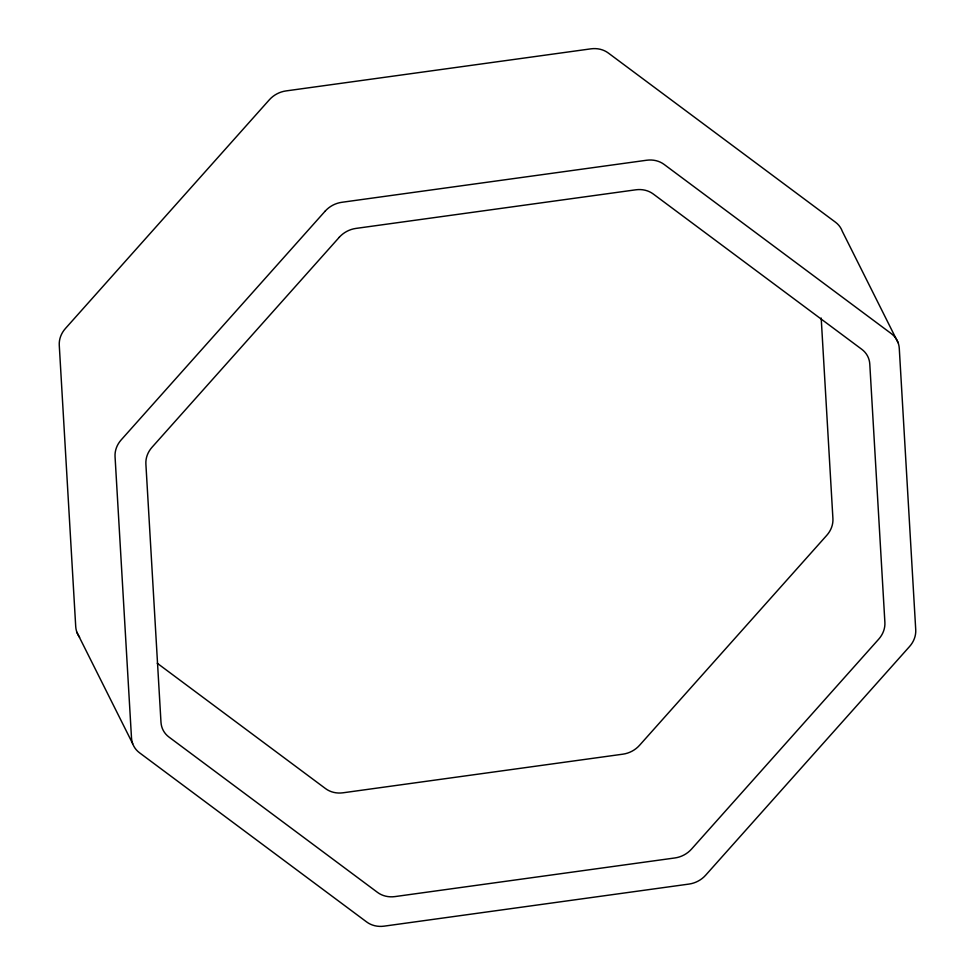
<?xml version="1.0" encoding="UTF-8"?>
<svg xmlns="http://www.w3.org/2000/svg" width="975" height="975" viewBox="0 0 975 975"><rect width="100%" height="100%" fill="white"/><g stroke="black" fill="none" stroke-linecap="round" stroke-linejoin="round"><path stroke-width="1.46" d="M157.255 663.256L325.565 788.617A24.692 21.938 -26.6 0 0 343.017 792.797L622.879 754.175A24.692 21.938 -26.6 0 0 639.551 745.302L826.763 535.336A24.692 21.938 -26.6 0 0 832.918 518.615L821.194 318.045M898.121 342.749L842.339 231.368A24.692 21.938 -26.6 0 0 835.514 222.239L608.327 53.028A24.692 21.938 -26.6 0 0 590.874 48.847L286.028 90.919A24.692 21.938 -26.6 0 0 269.344 99.791L65.422 328.502A24.692 21.938 -26.6 0 0 59.268 345.223L75.721 626.596A24.692 21.938 -26.6 0 0 79.609 637.284M76.879 632.251L132.661 743.632M325.126 211.185L121.192 439.883A24.692 21.938 -26.6 0 0 115.05 456.617L131.503 737.99A24.692 21.938 -26.6 0 0 139.486 752.761L366.673 921.972A24.692 21.938 -26.6 0 0 384.126 926.152L688.972 884.081A24.692 21.938 -26.6 0 0 705.656 875.209L909.578 646.498A24.692 21.938 -26.6 0 0 915.732 629.777L899.279 348.404A24.692 21.938 -26.6 0 0 891.296 333.621L664.097 164.409A24.692 21.938 -26.6 0 0 646.657 160.241L341.811 202.3A24.692 21.938 -26.6 0 0 325.126 211.185M339.251 237.303L152.039 447.257A24.692 21.938 -26.6 0 0 145.884 463.978L160.985 722.292A24.692 21.938 -26.6 0 0 168.98 737.063L377.544 892.418A24.692 21.938 -26.6 0 0 394.985 896.586L674.846 857.963A24.692 21.938 -26.6 0 0 691.531 849.091L878.743 639.125A24.692 21.938 -26.6 0 0 884.886 622.403L869.785 364.089A24.692 21.938 -26.6 0 0 861.803 349.318L653.238 193.976A24.692 21.938 -26.6 0 0 635.785 189.808L355.924 228.418A24.692 21.938 -26.6 0 0 339.251 237.303"/></g></svg>
